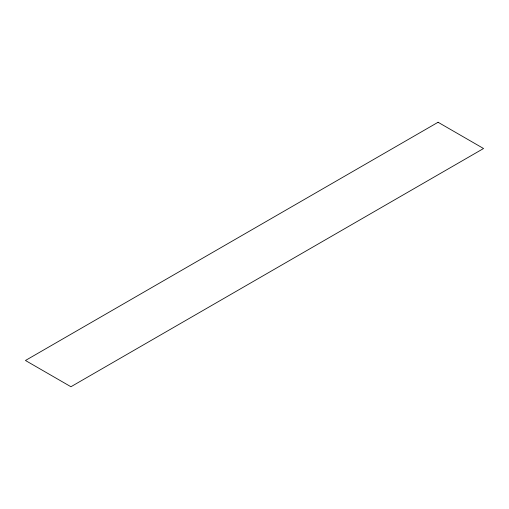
<?xml version="1.0" encoding="UTF-8"?>
<svg xmlns="http://www.w3.org/2000/svg" width="509" height="509" viewBox="0 0 509 509"><rect width="100%" height="100%" fill="white"/><g stroke="black" fill="none" stroke-linecap="round" stroke-linejoin="round"><path stroke-width="0.76" d="M438.071 122.262L25.45 360.487L70.929 386.738L483.55 148.513L438.071 122.262"/></g></svg>
